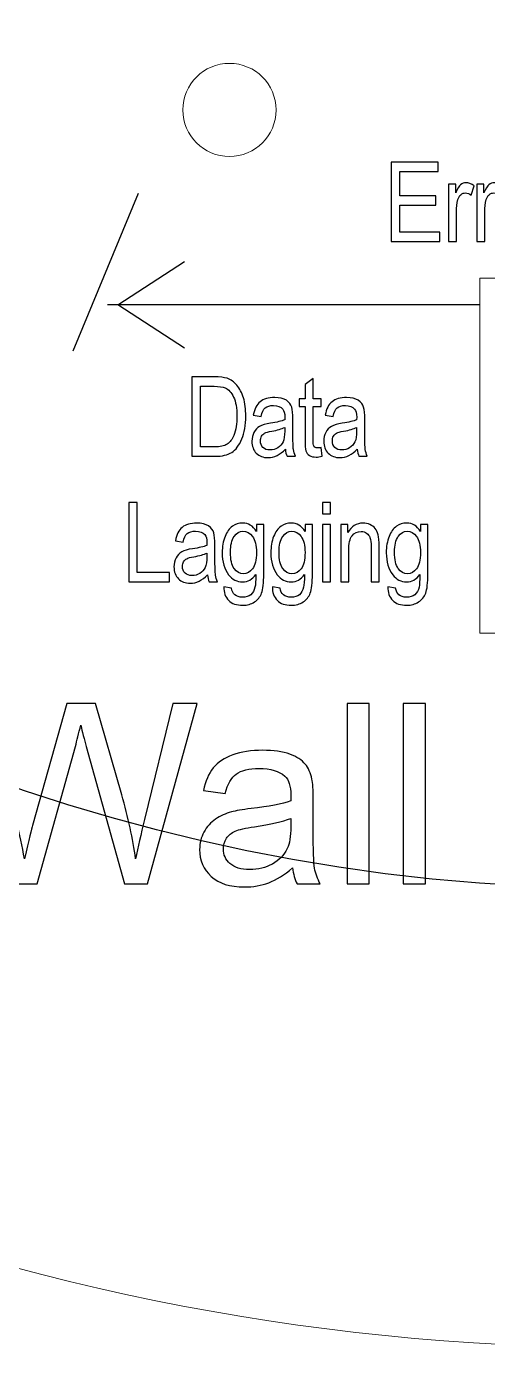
# Model space of a CAD drawing. Header units: inches. Extents: x -11.96 to -8.07, y 2.37 to 5.86.
# Drawn here: x -10.663 to -10.317, y 2.373 to 3.365 of the extents above; entities that cross this region are included whole.
import ezdxf

# ---------------------------------------------------------------- set-up
doc = ezdxf.new("R2010")
doc.units = ezdxf.units.IN
doc.header["$MEASUREMENT"] = 0
for name, color, linetype in [('Cut Vectors', 7, 'Continuous'), ('Disclaimer', 7, 'Continuous'), ('Error Markers', 7, 'Continuous'), ('Gauge Face', 7, 'Continuous'), ('PCB Vectors', 7, 'Continuous'), ('WG Mark', 7, 'Continuous')]:
    doc.layers.add(name, color=color, linetype=linetype)

msp = doc.modelspace()

# ---------------------------------------------------------------- linework, layer by layer
at = {"layer": 'Cut Vectors', "lineweight": 9}
msp.add_ellipse((-10.21584, 4.11793), major_axis=(0, 1.745), ratio=1, dxfattribs=at)
msp.add_ellipse((-10.21584, 4.11793), major_axis=(0, 1.745), ratio=1, dxfattribs=at)
msp.add_ellipse((-10.21584, 4.11793), major_axis=(0, 1.745), ratio=1, dxfattribs=at)
msp.add_ellipse((-10.21584, 4.11793), major_axis=(0, 1.745), ratio=1, dxfattribs=at)
msp.add_ellipse((-10.21584, 4.11793), major_axis=(0, 1.745), ratio=1, dxfattribs=at)
msp.add_ellipse((-10.21584, 4.11793), major_axis=(0, 1.745), ratio=1, dxfattribs=at)
msp.add_ellipse((-10.21584, 4.11793), major_axis=(0, 1.745), ratio=1, dxfattribs=at)
msp.add_ellipse((-10.21584, 4.11793), major_axis=(0, 1.745), ratio=1, dxfattribs=at)
msp.add_ellipse((-10.21584, 4.11793), major_axis=(0, 1.745), ratio=1, dxfattribs=at)
msp.add_ellipse((-10.21584, 4.11793), major_axis=(0, 1.745), ratio=1, dxfattribs=at)
msp.add_ellipse((-10.21584, 4.11793), major_axis=(0, 1.745), ratio=1, dxfattribs=at)
msp.add_ellipse((-10.21584, 4.11793), major_axis=(0, 1.745), ratio=1, dxfattribs=at)
msp.add_ellipse((-10.21584, 4.11793), major_axis=(0, 1.745), ratio=1, dxfattribs=at)
msp.add_ellipse((-10.21584, 4.11793), major_axis=(0, 1.745), ratio=1, dxfattribs=at)
msp.add_ellipse((-10.21584, 4.11793), major_axis=(0, 1.745), ratio=1, dxfattribs=at)
msp.add_ellipse((-10.21584, 4.11793), major_axis=(0, 1.745), ratio=1, dxfattribs=at)
msp.add_ellipse((-10.21584, 4.11793), major_axis=(0, 1.745), ratio=1, dxfattribs=at)
at = {"layer": 'Disclaimer'}
msp.add_ellipse((-10.21584, 4.11793), major_axis=(0, 1.40025), ratio=1, dxfattribs=at)
at = {"layer": 'Error Markers'}
for points, knots in [([(-10.3898, 3.20377), (-10.3898, 3.20377), (-10.3898, 3.26344), (-10.3898, 3.26344), (-10.3898, 3.26344), (-10.35447, 3.26344), (-10.35447, 3.26344), (-10.35447, 3.26344), (-10.35447, 3.25635), (-10.35447, 3.25635), (-10.35447, 3.25635), (-10.3833, 3.25635), (-10.3833, 3.25635), (-10.3833, 3.25635), (-10.3833, 3.23811), (-10.3833, 3.23811), (-10.3833, 3.23811), (-10.3563, 3.23811), (-10.3563, 3.23811), (-10.3563, 3.23811), (-10.3563, 3.23111), (-10.3563, 3.23111), (-10.3563, 3.23111), (-10.3833, 3.23111), (-10.3833, 3.23111), (-10.3833, 3.23111), (-10.3833, 3.21077), (-10.3833, 3.21077), (-10.3833, 3.21077), (-10.3533, 3.21077), (-10.3533, 3.21077), (-10.3533, 3.21077), (-10.3533, 3.20377), (-10.3533, 3.20377), (-10.3533, 3.20377), (-10.3898, 3.20377), (-10.3898, 3.20377)], [0, 0, 0, 0, 0.083333, 0.083333, 0.083333, 0.166667, 0.166667, 0.166667, 0.25, 0.25, 0.25, 0.333333, 0.333333, 0.333333, 0.416667, 0.416667, 0.416667, 0.5, 0.5, 0.5, 0.583333, 0.583333, 0.583333, 0.666667, 0.666667, 0.666667, 0.75, 0.75, 0.75, 0.833333, 0.833333, 0.833333, 0.916667, 0.916667, 0.916667, 1, 1, 1, 1]), ([(-10.34675, 3.20377), (-10.34675, 3.20377), (-10.34675, 3.24702), (-10.34675, 3.24702), (-10.34675, 3.24702), (-10.34133, 3.24702), (-10.34133, 3.24702), (-10.34133, 3.24702), (-10.34133, 3.24044), (-10.34133, 3.24044), (-10.34, 3.24344), (-10.33875, 3.24552), (-10.33759, 3.24644), (-10.33642, 3.24744), (-10.33509, 3.24794), (-10.33367, 3.24794), (-10.33167, 3.24794), (-10.32959, 3.24719), (-10.3275, 3.24561), (-10.3275, 3.24561), (-10.32959, 3.23877), (-10.32959, 3.23877), (-10.33109, 3.23985), (-10.3325, 3.24035), (-10.33392, 3.24035), (-10.33517, 3.24035), (-10.33633, 3.23994), (-10.33742, 3.23902), (-10.3385, 3.23819), (-10.33925, 3.23694), (-10.33967, 3.23527), (-10.34042, 3.23252), (-10.34075, 3.22952), (-10.34075, 3.22635), (-10.34075, 3.22635), (-10.34075, 3.20377), (-10.34075, 3.20377), (-10.34075, 3.20377), (-10.34675, 3.20377), (-10.34675, 3.20377)], [0, 0, 0, 0, 0.076923, 0.076923, 0.076923, 0.153846, 0.153846, 0.153846, 0.230769, 0.230769, 0.230769, 0.307692, 0.307692, 0.307692, 0.384615, 0.384615, 0.384615, 0.461538, 0.461538, 0.461538, 0.538462, 0.538462, 0.538462, 0.615385, 0.615385, 0.615385, 0.692308, 0.692308, 0.692308, 0.769231, 0.769231, 0.769231, 0.846154, 0.846154, 0.846154, 0.923077, 0.923077, 0.923077, 1, 1, 1, 1]), ([(-10.32552, 3.20377), (-10.32552, 3.20377), (-10.32552, 3.24702), (-10.32552, 3.24702), (-10.32552, 3.24702), (-10.3201, 3.24702), (-10.3201, 3.24702), (-10.3201, 3.24702), (-10.3201, 3.24044), (-10.3201, 3.24044), (-10.31877, 3.24344), (-10.31752, 3.24552), (-10.31635, 3.24644), (-10.31519, 3.24744), (-10.31385, 3.24794), (-10.31244, 3.24794), (-10.31044, 3.24794), (-10.30835, 3.24719), (-10.30627, 3.24561), (-10.30627, 3.24561), (-10.30835, 3.23877), (-10.30835, 3.23877), (-10.30985, 3.23985), (-10.31127, 3.24035), (-10.31269, 3.24035), (-10.31394, 3.24035), (-10.3151, 3.23994), (-10.31619, 3.23902), (-10.31727, 3.23819), (-10.31802, 3.23694), (-10.31844, 3.23527), (-10.31919, 3.23252), (-10.31952, 3.22952), (-10.31952, 3.22635), (-10.31952, 3.22635), (-10.31952, 3.20377), (-10.31952, 3.20377), (-10.31952, 3.20377), (-10.32552, 3.20377), (-10.32552, 3.20377)], [0, 0, 0, 0, 0.076923, 0.076923, 0.076923, 0.153846, 0.153846, 0.153846, 0.230769, 0.230769, 0.230769, 0.307692, 0.307692, 0.307692, 0.384615, 0.384615, 0.384615, 0.461538, 0.461538, 0.461538, 0.538462, 0.538462, 0.538462, 0.615385, 0.615385, 0.615385, 0.692308, 0.692308, 0.692308, 0.769231, 0.769231, 0.769231, 0.846154, 0.846154, 0.846154, 0.923077, 0.923077, 0.923077, 1, 1, 1, 1]), ([(-10.53923, 3.04248), (-10.53923, 3.04248), (-10.53923, 3.10215), (-10.53923, 3.10215), (-10.53923, 3.10215), (-10.52239, 3.10215), (-10.52239, 3.10215), (-10.51823, 3.10215), (-10.51506, 3.10173), (-10.51289, 3.10106), (-10.50998, 3.10006), (-10.50756, 3.09831), (-10.50548, 3.09581), (-10.50339, 3.09331), (-10.50172, 3.09015), (-10.50056, 3.08631), (-10.49939, 3.08248), (-10.49881, 3.07789), (-10.49881, 3.07264), (-10.49881, 3.06589), (-10.49981, 3.06014), (-10.50181, 3.05548), (-10.50381, 3.05073), (-10.50631, 3.04739), (-10.50939, 3.04539), (-10.51256, 3.04348), (-10.51656, 3.04248), (-10.52164, 3.04248), (-10.52164, 3.04248), (-10.53923, 3.04248), (-10.53923, 3.04248)], [0, 0, 0, 0, 0.1, 0.1, 0.1, 0.2, 0.2, 0.2, 0.3, 0.3, 0.3, 0.4, 0.4, 0.4, 0.5, 0.5, 0.5, 0.6, 0.6, 0.6, 0.7, 0.7, 0.7, 0.8, 0.8, 0.8, 0.9, 0.9, 0.9, 1, 1, 1, 1]), ([(-10.44236, 3.04906), (-10.44236, 3.04906), (-10.44153, 3.04256), (-10.44153, 3.04256), (-10.4432, 3.04214), (-10.4447, 3.04189), (-10.44603, 3.04189), (-10.44811, 3.04189), (-10.44978, 3.04231), (-10.45103, 3.04314), (-10.45228, 3.04398), (-10.4532, 3.04514), (-10.4537, 3.04656), (-10.45411, 3.04798), (-10.45436, 3.05081), (-10.45436, 3.05514), (-10.45436, 3.05514), (-10.45436, 3.07998), (-10.45436, 3.07998), (-10.45436, 3.07998), (-10.45878, 3.07998), (-10.45878, 3.07998), (-10.45878, 3.07998), (-10.45878, 3.08573), (-10.45878, 3.08573), (-10.45878, 3.08573), (-10.45436, 3.08573), (-10.45436, 3.08573), (-10.45436, 3.08573), (-10.45436, 3.09639), (-10.45436, 3.09639), (-10.45436, 3.09639), (-10.44836, 3.10081), (-10.44836, 3.10081), (-10.44836, 3.10081), (-10.44836, 3.08573), (-10.44836, 3.08573), (-10.44836, 3.08573), (-10.44236, 3.08573), (-10.44236, 3.08573), (-10.44236, 3.08573), (-10.44236, 3.07998), (-10.44236, 3.07998), (-10.44236, 3.07998), (-10.44836, 3.07998), (-10.44836, 3.07998), (-10.44836, 3.07998), (-10.44836, 3.05473), (-10.44836, 3.05473), (-10.44836, 3.05239), (-10.4482, 3.05089), (-10.44786, 3.05023), (-10.44736, 3.04923), (-10.44636, 3.04873), (-10.44495, 3.04873), (-10.44428, 3.04873), (-10.44345, 3.04881), (-10.44236, 3.04906)], [0, 0, 0, 0, 0.052632, 0.052632, 0.052632, 0.105263, 0.105263, 0.105263, 0.157895, 0.157895, 0.157895, 0.210526, 0.210526, 0.210526, 0.263158, 0.263158, 0.263158, 0.315789, 0.315789, 0.315789, 0.368421, 0.368421, 0.368421, 0.421053, 0.421053, 0.421053, 0.473684, 0.473684, 0.473684, 0.526316, 0.526316, 0.526316, 0.578947, 0.578947, 0.578947, 0.631579, 0.631579, 0.631579, 0.684211, 0.684211, 0.684211, 0.736842, 0.736842, 0.736842, 0.789474, 0.789474, 0.789474, 0.842105, 0.842105, 0.842105, 0.894737, 0.894737, 0.894737, 0.947368, 0.947368, 0.947368, 1, 1, 1, 1]), ([(-10.53281, 3.04948), (-10.53281, 3.04948), (-10.52239, 3.04948), (-10.52239, 3.04948), (-10.51814, 3.04948), (-10.51498, 3.05023), (-10.51281, 3.05156), (-10.51064, 3.05298), (-10.50898, 3.05514), (-10.50781, 3.05814), (-10.50623, 3.06223), (-10.50548, 3.06706), (-10.50548, 3.07273), (-10.50548, 3.07873), (-10.50631, 3.08348), (-10.50798, 3.08698), (-10.50956, 3.09039), (-10.51173, 3.09273), (-10.51431, 3.09389), (-10.51606, 3.09473), (-10.51881, 3.09506), (-10.52256, 3.09506), (-10.52256, 3.09506), (-10.53281, 3.09506), (-10.53281, 3.09506), (-10.53281, 3.09506), (-10.53281, 3.04948), (-10.53281, 3.04948)], [0, 0, 0, 0, 0.111111, 0.111111, 0.111111, 0.222222, 0.222222, 0.222222, 0.333333, 0.333333, 0.333333, 0.444444, 0.444444, 0.444444, 0.555556, 0.555556, 0.555556, 0.666667, 0.666667, 0.666667, 0.777778, 0.777778, 0.777778, 0.888889, 0.888889, 0.888889, 1, 1, 1, 1]), ([(-10.46909, 3.04781), (-10.47109, 3.04573), (-10.47318, 3.04414), (-10.47534, 3.04306), (-10.47751, 3.04206), (-10.47976, 3.04148), (-10.48209, 3.04148), (-10.48576, 3.04148), (-10.48876, 3.04264), (-10.49093, 3.04481), (-10.49309, 3.04706), (-10.49426, 3.05006), (-10.49426, 3.05381), (-10.49426, 3.05631), (-10.49368, 3.05856), (-10.49268, 3.06048), (-10.49168, 3.06239), (-10.49026, 3.06389), (-10.48843, 3.06498), (-10.48668, 3.06606), (-10.48393, 3.06689), (-10.48034, 3.06739), (-10.47543, 3.06806), (-10.47184, 3.06889), (-10.46959, 3.06989), (-10.46959, 3.06989), (-10.46951, 3.07181), (-10.46951, 3.07181), (-10.46951, 3.07473), (-10.47009, 3.07681), (-10.47109, 3.07798), (-10.47259, 3.07973), (-10.47493, 3.08064), (-10.47801, 3.08064), (-10.48076, 3.08064), (-10.48284, 3.08006), (-10.48426, 3.07889), (-10.48568, 3.07773), (-10.48668, 3.07556), (-10.48734, 3.07239), (-10.48734, 3.07239), (-10.49318, 3.07339), (-10.49318, 3.07339), (-10.49234, 3.07798), (-10.49068, 3.08139), (-10.48809, 3.08348), (-10.48551, 3.08565), (-10.48184, 3.08665), (-10.47709, 3.08665), (-10.47343, 3.08665), (-10.47051, 3.08598), (-10.46834, 3.08456), (-10.46626, 3.08314), (-10.46493, 3.08148), (-10.46434, 3.07939), (-10.46376, 3.07731), (-10.46351, 3.07431), (-10.46351, 3.07031), (-10.46351, 3.07031), (-10.46351, 3.06056), (-10.46351, 3.06056), (-10.46351, 3.05373), (-10.46334, 3.04948), (-10.46309, 3.04764), (-10.46284, 3.04589), (-10.46234, 3.04414), (-10.46159, 3.04248), (-10.46159, 3.04248), (-10.46784, 3.04248), (-10.46784, 3.04248), (-10.46851, 3.04398), (-10.46893, 3.04573), (-10.46909, 3.04781)], [0, 0, 0, 0, 0.041667, 0.041667, 0.041667, 0.083333, 0.083333, 0.083333, 0.125, 0.125, 0.125, 0.166667, 0.166667, 0.166667, 0.208333, 0.208333, 0.208333, 0.25, 0.25, 0.25, 0.291667, 0.291667, 0.291667, 0.333333, 0.333333, 0.333333, 0.375, 0.375, 0.375, 0.416667, 0.416667, 0.416667, 0.458333, 0.458333, 0.458333, 0.5, 0.5, 0.5, 0.541667, 0.541667, 0.541667, 0.583333, 0.583333, 0.583333, 0.625, 0.625, 0.625, 0.666667, 0.666667, 0.666667, 0.708333, 0.708333, 0.708333, 0.75, 0.75, 0.75, 0.791667, 0.791667, 0.791667, 0.833333, 0.833333, 0.833333, 0.875, 0.875, 0.875, 0.916667, 0.916667, 0.916667, 0.958333, 0.958333, 0.958333, 1, 1, 1, 1]), ([(-10.41513, 3.04781), (-10.41713, 3.04573), (-10.41922, 3.04414), (-10.42138, 3.04306), (-10.42355, 3.04206), (-10.4258, 3.04148), (-10.42813, 3.04148), (-10.4318, 3.04148), (-10.4348, 3.04264), (-10.43697, 3.04481), (-10.43913, 3.04706), (-10.4403, 3.05006), (-10.4403, 3.05381), (-10.4403, 3.05631), (-10.43972, 3.05856), (-10.43872, 3.06048), (-10.43772, 3.06239), (-10.4363, 3.06389), (-10.43447, 3.06498), (-10.43272, 3.06606), (-10.42997, 3.06689), (-10.42638, 3.06739), (-10.42147, 3.06806), (-10.41788, 3.06889), (-10.41563, 3.06989), (-10.41563, 3.06989), (-10.41555, 3.07181), (-10.41555, 3.07181), (-10.41555, 3.07473), (-10.41613, 3.07681), (-10.41713, 3.07798), (-10.41863, 3.07973), (-10.42097, 3.08064), (-10.42405, 3.08064), (-10.4268, 3.08064), (-10.42888, 3.08006), (-10.4303, 3.07889), (-10.43172, 3.07773), (-10.43272, 3.07556), (-10.43338, 3.07239), (-10.43338, 3.07239), (-10.43922, 3.07339), (-10.43922, 3.07339), (-10.43838, 3.07798), (-10.43672, 3.08139), (-10.43413, 3.08348), (-10.43155, 3.08565), (-10.42788, 3.08665), (-10.42313, 3.08665), (-10.41947, 3.08665), (-10.41655, 3.08598), (-10.41438, 3.08456), (-10.4123, 3.08314), (-10.41097, 3.08148), (-10.41038, 3.07939), (-10.4098, 3.07731), (-10.40955, 3.07431), (-10.40955, 3.07031), (-10.40955, 3.07031), (-10.40955, 3.06056), (-10.40955, 3.06056), (-10.40955, 3.05373), (-10.40938, 3.04948), (-10.40913, 3.04764), (-10.40888, 3.04589), (-10.40838, 3.04414), (-10.40763, 3.04248), (-10.40763, 3.04248), (-10.41388, 3.04248), (-10.41388, 3.04248), (-10.41455, 3.04398), (-10.41497, 3.04573), (-10.41513, 3.04781)], [0, 0, 0, 0, 0.041667, 0.041667, 0.041667, 0.083333, 0.083333, 0.083333, 0.125, 0.125, 0.125, 0.166667, 0.166667, 0.166667, 0.208333, 0.208333, 0.208333, 0.25, 0.25, 0.25, 0.291667, 0.291667, 0.291667, 0.333333, 0.333333, 0.333333, 0.375, 0.375, 0.375, 0.416667, 0.416667, 0.416667, 0.458333, 0.458333, 0.458333, 0.5, 0.5, 0.5, 0.541667, 0.541667, 0.541667, 0.583333, 0.583333, 0.583333, 0.625, 0.625, 0.625, 0.666667, 0.666667, 0.666667, 0.708333, 0.708333, 0.708333, 0.75, 0.75, 0.75, 0.791667, 0.791667, 0.791667, 0.833333, 0.833333, 0.833333, 0.875, 0.875, 0.875, 0.916667, 0.916667, 0.916667, 0.958333, 0.958333, 0.958333, 1, 1, 1, 1]), ([(-10.46959, 3.06414), (-10.47176, 3.06306), (-10.47501, 3.06214), (-10.47934, 3.06139), (-10.48193, 3.06098), (-10.48368, 3.06048), (-10.48468, 3.05989), (-10.48568, 3.05939), (-10.48643, 3.05856), (-10.48701, 3.05756), (-10.48759, 3.05656), (-10.48784, 3.05539), (-10.48784, 3.05406), (-10.48784, 3.05198), (-10.48718, 3.05031), (-10.48593, 3.04906), (-10.48468, 3.04789), (-10.48293, 3.04723), (-10.48068, 3.04723), (-10.47851, 3.04723), (-10.47659, 3.04781), (-10.47484, 3.04889), (-10.47309, 3.04998), (-10.47176, 3.05148), (-10.47084, 3.05339), (-10.47001, 3.05523), (-10.46959, 3.05789), (-10.46959, 3.06148), (-10.46959, 3.06148), (-10.46959, 3.06414), (-10.46959, 3.06414)], [0, 0, 0, 0, 0.1, 0.1, 0.1, 0.2, 0.2, 0.2, 0.3, 0.3, 0.3, 0.4, 0.4, 0.4, 0.5, 0.5, 0.5, 0.6, 0.6, 0.6, 0.7, 0.7, 0.7, 0.8, 0.8, 0.8, 0.9, 0.9, 0.9, 1, 1, 1, 1]), ([(-10.41563, 3.06414), (-10.4178, 3.06306), (-10.42105, 3.06214), (-10.42538, 3.06139), (-10.42797, 3.06098), (-10.42972, 3.06048), (-10.43072, 3.05989), (-10.43172, 3.05939), (-10.43247, 3.05856), (-10.43305, 3.05756), (-10.43363, 3.05656), (-10.43388, 3.05539), (-10.43388, 3.05406), (-10.43388, 3.05198), (-10.43322, 3.05031), (-10.43197, 3.04906), (-10.43072, 3.04789), (-10.42897, 3.04723), (-10.42672, 3.04723), (-10.42455, 3.04723), (-10.42263, 3.04781), (-10.42088, 3.04889), (-10.41913, 3.04998), (-10.4178, 3.05148), (-10.41688, 3.05339), (-10.41605, 3.05523), (-10.41563, 3.05789), (-10.41563, 3.06148), (-10.41563, 3.06148), (-10.41563, 3.06414), (-10.41563, 3.06414)], [0, 0, 0, 0, 0.1, 0.1, 0.1, 0.2, 0.2, 0.2, 0.3, 0.3, 0.3, 0.4, 0.4, 0.4, 0.5, 0.5, 0.5, 0.6, 0.6, 0.6, 0.7, 0.7, 0.7, 0.8, 0.8, 0.8, 0.9, 0.9, 0.9, 1, 1, 1, 1]), ([(-10.58663, 2.94811), (-10.58663, 2.94811), (-10.58663, 3.00778), (-10.58663, 3.00778), (-10.58663, 3.00778), (-10.58021, 3.00778), (-10.58021, 3.00778), (-10.58021, 3.00778), (-10.58021, 2.95511), (-10.58021, 2.95511), (-10.58021, 2.95511), (-10.55613, 2.95511), (-10.55613, 2.95511), (-10.55613, 2.95511), (-10.55613, 2.94811), (-10.55613, 2.94811), (-10.55613, 2.94811), (-10.58663, 2.94811), (-10.58663, 2.94811)], [0, 0, 0, 0, 0.166667, 0.166667, 0.166667, 0.333333, 0.333333, 0.333333, 0.5, 0.5, 0.5, 0.666667, 0.666667, 0.666667, 0.833333, 0.833333, 0.833333, 1, 1, 1, 1]), ([(-10.4412, 2.99937), (-10.4412, 2.99937), (-10.4412, 3.00778), (-10.4412, 3.00778), (-10.4412, 3.00778), (-10.4352, 3.00778), (-10.4352, 3.00778), (-10.4352, 3.00778), (-10.4352, 2.99937), (-10.4352, 2.99937), (-10.4352, 2.99937), (-10.4412, 2.99937), (-10.4412, 2.99937)], [0, 0, 0, 0, 0.25, 0.25, 0.25, 0.5, 0.5, 0.5, 0.75, 0.75, 0.75, 1, 1, 1, 1]), ([(-10.52756, 2.95345), (-10.52956, 2.95137), (-10.53165, 2.94978), (-10.53381, 2.9487), (-10.53598, 2.9477), (-10.53823, 2.94711), (-10.54056, 2.94711), (-10.54423, 2.94711), (-10.54723, 2.94828), (-10.5494, 2.95045), (-10.55156, 2.9527), (-10.55273, 2.9557), (-10.55273, 2.95945), (-10.55273, 2.96195), (-10.55215, 2.9642), (-10.55115, 2.96611), (-10.55015, 2.96803), (-10.54873, 2.96953), (-10.5469, 2.97061), (-10.54515, 2.9717), (-10.5424, 2.97253), (-10.53881, 2.97303), (-10.5339, 2.9737), (-10.53031, 2.97453), (-10.52806, 2.97553), (-10.52806, 2.97553), (-10.52798, 2.97745), (-10.52798, 2.97745), (-10.52798, 2.98037), (-10.52856, 2.98245), (-10.52956, 2.98361), (-10.53106, 2.98537), (-10.5334, 2.98628), (-10.53648, 2.98628), (-10.53923, 2.98628), (-10.54131, 2.9857), (-10.54273, 2.98453), (-10.54415, 2.98337), (-10.54515, 2.9812), (-10.54581, 2.97803), (-10.54581, 2.97803), (-10.55165, 2.97903), (-10.55165, 2.97903), (-10.55081, 2.98361), (-10.54915, 2.98703), (-10.54656, 2.98911), (-10.54398, 2.99128), (-10.54031, 2.99228), (-10.53556, 2.99228), (-10.5319, 2.99228), (-10.52898, 2.99161), (-10.52681, 2.9902), (-10.52473, 2.98878), (-10.5234, 2.98711), (-10.52281, 2.98503), (-10.52223, 2.98295), (-10.52198, 2.97995), (-10.52198, 2.97595), (-10.52198, 2.97595), (-10.52198, 2.9662), (-10.52198, 2.9662), (-10.52198, 2.95937), (-10.52181, 2.95511), (-10.52156, 2.95328), (-10.52131, 2.95153), (-10.52081, 2.94978), (-10.52006, 2.94811), (-10.52006, 2.94811), (-10.52631, 2.94811), (-10.52631, 2.94811), (-10.52698, 2.94961), (-10.5274, 2.95137), (-10.52756, 2.95345)], [0, 0, 0, 0, 0.041667, 0.041667, 0.041667, 0.083333, 0.083333, 0.083333, 0.125, 0.125, 0.125, 0.166667, 0.166667, 0.166667, 0.208333, 0.208333, 0.208333, 0.25, 0.25, 0.25, 0.291667, 0.291667, 0.291667, 0.333333, 0.333333, 0.333333, 0.375, 0.375, 0.375, 0.416667, 0.416667, 0.416667, 0.458333, 0.458333, 0.458333, 0.5, 0.5, 0.5, 0.541667, 0.541667, 0.541667, 0.583333, 0.583333, 0.583333, 0.625, 0.625, 0.625, 0.666667, 0.666667, 0.666667, 0.708333, 0.708333, 0.708333, 0.75, 0.75, 0.75, 0.791667, 0.791667, 0.791667, 0.833333, 0.833333, 0.833333, 0.875, 0.875, 0.875, 0.916667, 0.916667, 0.916667, 0.958333, 0.958333, 0.958333, 1, 1, 1, 1]), ([(-10.51533, 2.94453), (-10.51533, 2.94453), (-10.5095, 2.94345), (-10.5095, 2.94345), (-10.50917, 2.9412), (-10.50842, 2.93945), (-10.507, 2.93836), (-10.50567, 2.9372), (-10.50375, 2.93661), (-10.50133, 2.93661), (-10.49875, 2.93661), (-10.49667, 2.93728), (-10.49508, 2.93853), (-10.4935, 2.93978), (-10.4925, 2.9417), (-10.49192, 2.9442), (-10.4915, 2.9457), (-10.49133, 2.94887), (-10.49133, 2.95378), (-10.49267, 2.95187), (-10.49417, 2.95045), (-10.49575, 2.94953), (-10.49742, 2.94861), (-10.49917, 2.94811), (-10.50117, 2.94811), (-10.50542, 2.94811), (-10.50892, 2.94987), (-10.51167, 2.95345), (-10.51492, 2.95761), (-10.5165, 2.96311), (-10.5165, 2.97003), (-10.5165, 2.9747), (-10.51583, 2.97878), (-10.51442, 2.9822), (-10.513, 2.9857), (-10.51117, 2.9882), (-10.50883, 2.98987), (-10.50658, 2.99153), (-10.504, 2.99228), (-10.50117, 2.99228), (-10.499, 2.99228), (-10.49717, 2.99178), (-10.49542, 2.99078), (-10.49367, 2.9897), (-10.49217, 2.9882), (-10.49083, 2.98611), (-10.49083, 2.98611), (-10.49083, 2.99137), (-10.49083, 2.99137), (-10.49083, 2.99137), (-10.48533, 2.99137), (-10.48533, 2.99137), (-10.48533, 2.99137), (-10.48533, 2.95395), (-10.48533, 2.95395), (-10.48533, 2.94736), (-10.48583, 2.94261), (-10.48692, 2.93978), (-10.488, 2.93695), (-10.48975, 2.9347), (-10.49225, 2.93303), (-10.49475, 2.93136), (-10.49767, 2.93061), (-10.50117, 2.93061), (-10.50575, 2.93061), (-10.50925, 2.93178), (-10.51175, 2.93428), (-10.51425, 2.93678), (-10.51542, 2.9402), (-10.51533, 2.94453)], [0, 0, 0, 0, 0.043478, 0.043478, 0.043478, 0.086957, 0.086957, 0.086957, 0.130435, 0.130435, 0.130435, 0.173913, 0.173913, 0.173913, 0.217391, 0.217391, 0.217391, 0.26087, 0.26087, 0.26087, 0.304348, 0.304348, 0.304348, 0.347826, 0.347826, 0.347826, 0.391304, 0.391304, 0.391304, 0.434783, 0.434783, 0.434783, 0.478261, 0.478261, 0.478261, 0.521739, 0.521739, 0.521739, 0.565217, 0.565217, 0.565217, 0.608696, 0.608696, 0.608696, 0.652174, 0.652174, 0.652174, 0.695652, 0.695652, 0.695652, 0.73913, 0.73913, 0.73913, 0.782609, 0.782609, 0.782609, 0.826087, 0.826087, 0.826087, 0.869565, 0.869565, 0.869565, 0.913043, 0.913043, 0.913043, 0.956522, 0.956522, 0.956522, 1, 1, 1, 1]), ([(-10.47885, 2.94453), (-10.47885, 2.94453), (-10.47302, 2.94345), (-10.47302, 2.94345), (-10.47269, 2.9412), (-10.47194, 2.93945), (-10.47052, 2.93836), (-10.46919, 2.9372), (-10.46727, 2.93661), (-10.46485, 2.93661), (-10.46227, 2.93661), (-10.46019, 2.93728), (-10.4586, 2.93853), (-10.45702, 2.93978), (-10.45602, 2.9417), (-10.45544, 2.9442), (-10.45502, 2.9457), (-10.45485, 2.94887), (-10.45485, 2.95378), (-10.45619, 2.95187), (-10.45769, 2.95045), (-10.45927, 2.94953), (-10.46094, 2.94861), (-10.46269, 2.94811), (-10.46469, 2.94811), (-10.46894, 2.94811), (-10.47244, 2.94987), (-10.47519, 2.95345), (-10.47844, 2.95761), (-10.48002, 2.96311), (-10.48002, 2.97003), (-10.48002, 2.9747), (-10.47935, 2.97878), (-10.47794, 2.9822), (-10.47652, 2.9857), (-10.47469, 2.9882), (-10.47235, 2.98987), (-10.4701, 2.99153), (-10.46752, 2.99228), (-10.46469, 2.99228), (-10.46252, 2.99228), (-10.46069, 2.99178), (-10.45894, 2.99078), (-10.45719, 2.9897), (-10.45569, 2.9882), (-10.45435, 2.98611), (-10.45435, 2.98611), (-10.45435, 2.99137), (-10.45435, 2.99137), (-10.45435, 2.99137), (-10.44885, 2.99137), (-10.44885, 2.99137), (-10.44885, 2.99137), (-10.44885, 2.95395), (-10.44885, 2.95395), (-10.44885, 2.94736), (-10.44935, 2.94261), (-10.45044, 2.93978), (-10.45152, 2.93695), (-10.45327, 2.9347), (-10.45577, 2.93303), (-10.45827, 2.93136), (-10.46119, 2.93061), (-10.46469, 2.93061), (-10.46927, 2.93061), (-10.47277, 2.93178), (-10.47527, 2.93428), (-10.47777, 2.93678), (-10.47894, 2.9402), (-10.47885, 2.94453)], [0, 0, 0, 0, 0.043478, 0.043478, 0.043478, 0.086957, 0.086957, 0.086957, 0.130435, 0.130435, 0.130435, 0.173913, 0.173913, 0.173913, 0.217391, 0.217391, 0.217391, 0.26087, 0.26087, 0.26087, 0.304348, 0.304348, 0.304348, 0.347826, 0.347826, 0.347826, 0.391304, 0.391304, 0.391304, 0.434783, 0.434783, 0.434783, 0.478261, 0.478261, 0.478261, 0.521739, 0.521739, 0.521739, 0.565217, 0.565217, 0.565217, 0.608696, 0.608696, 0.608696, 0.652174, 0.652174, 0.652174, 0.695652, 0.695652, 0.695652, 0.73913, 0.73913, 0.73913, 0.782609, 0.782609, 0.782609, 0.826087, 0.826087, 0.826087, 0.869565, 0.869565, 0.869565, 0.913043, 0.913043, 0.913043, 0.956522, 0.956522, 0.956522, 1, 1, 1, 1]), ([(-10.4412, 2.94811), (-10.4412, 2.94811), (-10.4412, 2.99137), (-10.4412, 2.99137), (-10.4412, 2.99137), (-10.4352, 2.99137), (-10.4352, 2.99137), (-10.4352, 2.99137), (-10.4352, 2.94811), (-10.4352, 2.94811), (-10.4352, 2.94811), (-10.4412, 2.94811), (-10.4412, 2.94811)], [0, 0, 0, 0, 0.25, 0.25, 0.25, 0.5, 0.5, 0.5, 0.75, 0.75, 0.75, 1, 1, 1, 1]), ([(-10.42754, 2.94811), (-10.42754, 2.94811), (-10.42754, 2.99137), (-10.42754, 2.99137), (-10.42754, 2.99137), (-10.42213, 2.99137), (-10.42213, 2.99137), (-10.42213, 2.99137), (-10.42213, 2.9852), (-10.42213, 2.9852), (-10.42088, 2.98753), (-10.4193, 2.98937), (-10.41738, 2.99053), (-10.41546, 2.9917), (-10.4133, 2.99228), (-10.41088, 2.99228), (-10.40896, 2.99228), (-10.40721, 2.99195), (-10.40563, 2.9912), (-10.40396, 2.99045), (-10.40271, 2.98945), (-10.40171, 2.98828), (-10.40071, 2.98703), (-10.39996, 2.98545), (-10.39946, 2.98353), (-10.39896, 2.98161), (-10.3988, 2.9787), (-10.3988, 2.9747), (-10.3988, 2.9747), (-10.3988, 2.94811), (-10.3988, 2.94811), (-10.3988, 2.94811), (-10.4048, 2.94811), (-10.4048, 2.94811), (-10.4048, 2.94811), (-10.4048, 2.97437), (-10.4048, 2.97437), (-10.4048, 2.97761), (-10.40504, 2.97987), (-10.40563, 2.98137), (-10.40613, 2.98287), (-10.40696, 2.98395), (-10.40813, 2.98478), (-10.4093, 2.98553), (-10.41063, 2.98595), (-10.41213, 2.98595), (-10.41504, 2.98595), (-10.4173, 2.98487), (-10.41904, 2.98278), (-10.42071, 2.98061), (-10.42154, 2.97695), (-10.42154, 2.9717), (-10.42154, 2.9717), (-10.42154, 2.94811), (-10.42154, 2.94811), (-10.42154, 2.94811), (-10.42754, 2.94811), (-10.42754, 2.94811)], [0, 0, 0, 0, 0.052632, 0.052632, 0.052632, 0.105263, 0.105263, 0.105263, 0.157895, 0.157895, 0.157895, 0.210526, 0.210526, 0.210526, 0.263158, 0.263158, 0.263158, 0.315789, 0.315789, 0.315789, 0.368421, 0.368421, 0.368421, 0.421053, 0.421053, 0.421053, 0.473684, 0.473684, 0.473684, 0.526316, 0.526316, 0.526316, 0.578947, 0.578947, 0.578947, 0.631579, 0.631579, 0.631579, 0.684211, 0.684211, 0.684211, 0.736842, 0.736842, 0.736842, 0.789474, 0.789474, 0.789474, 0.842105, 0.842105, 0.842105, 0.894737, 0.894737, 0.894737, 0.947368, 0.947368, 0.947368, 1, 1, 1, 1]), ([(-10.39223, 2.94453), (-10.39223, 2.94453), (-10.3864, 2.94345), (-10.3864, 2.94345), (-10.38606, 2.9412), (-10.38531, 2.93945), (-10.3839, 2.93836), (-10.38256, 2.9372), (-10.38065, 2.93661), (-10.37823, 2.93661), (-10.37565, 2.93661), (-10.37356, 2.93728), (-10.37198, 2.93853), (-10.3704, 2.93978), (-10.3694, 2.9417), (-10.36881, 2.9442), (-10.3684, 2.9457), (-10.36823, 2.94887), (-10.36823, 2.95378), (-10.36956, 2.95187), (-10.37106, 2.95045), (-10.37265, 2.94953), (-10.37431, 2.94861), (-10.37606, 2.94811), (-10.37806, 2.94811), (-10.38231, 2.94811), (-10.38581, 2.94987), (-10.38856, 2.95345), (-10.39181, 2.95761), (-10.3934, 2.96311), (-10.3934, 2.97003), (-10.3934, 2.9747), (-10.39273, 2.97878), (-10.39131, 2.9822), (-10.3899, 2.9857), (-10.38806, 2.9882), (-10.38573, 2.98987), (-10.38348, 2.99153), (-10.3809, 2.99228), (-10.37806, 2.99228), (-10.3759, 2.99228), (-10.37406, 2.99178), (-10.37231, 2.99078), (-10.37056, 2.9897), (-10.36906, 2.9882), (-10.36773, 2.98611), (-10.36773, 2.98611), (-10.36773, 2.99137), (-10.36773, 2.99137), (-10.36773, 2.99137), (-10.36223, 2.99137), (-10.36223, 2.99137), (-10.36223, 2.99137), (-10.36223, 2.95395), (-10.36223, 2.95395), (-10.36223, 2.94736), (-10.36273, 2.94261), (-10.36381, 2.93978), (-10.3649, 2.93695), (-10.36665, 2.9347), (-10.36915, 2.93303), (-10.37165, 2.93136), (-10.37456, 2.93061), (-10.37806, 2.93061), (-10.38265, 2.93061), (-10.38615, 2.93178), (-10.38865, 2.93428), (-10.39115, 2.93678), (-10.39231, 2.9402), (-10.39223, 2.94453)], [0, 0, 0, 0, 0.043478, 0.043478, 0.043478, 0.086957, 0.086957, 0.086957, 0.130435, 0.130435, 0.130435, 0.173913, 0.173913, 0.173913, 0.217391, 0.217391, 0.217391, 0.26087, 0.26087, 0.26087, 0.304348, 0.304348, 0.304348, 0.347826, 0.347826, 0.347826, 0.391304, 0.391304, 0.391304, 0.434783, 0.434783, 0.434783, 0.478261, 0.478261, 0.478261, 0.521739, 0.521739, 0.521739, 0.565217, 0.565217, 0.565217, 0.608696, 0.608696, 0.608696, 0.652174, 0.652174, 0.652174, 0.695652, 0.695652, 0.695652, 0.73913, 0.73913, 0.73913, 0.782609, 0.782609, 0.782609, 0.826087, 0.826087, 0.826087, 0.869565, 0.869565, 0.869565, 0.913043, 0.913043, 0.913043, 0.956522, 0.956522, 0.956522, 1, 1, 1, 1]), ([(-10.51033, 2.97053), (-10.51033, 2.96487), (-10.50942, 2.9607), (-10.5075, 2.95811), (-10.50567, 2.95545), (-10.50333, 2.9542), (-10.50067, 2.9542), (-10.49792, 2.9542), (-10.49558, 2.95545), (-10.49375, 2.95803), (-10.49183, 2.96053), (-10.49083, 2.96461), (-10.49083, 2.9702), (-10.49083, 2.97561), (-10.49183, 2.97961), (-10.49383, 2.98228), (-10.49575, 2.98495), (-10.49817, 2.98628), (-10.50092, 2.98628), (-10.50342, 2.98628), (-10.50558, 2.98495), (-10.5075, 2.98228), (-10.50942, 2.97961), (-10.51033, 2.9757), (-10.51033, 2.97053)], [0, 0, 0, 0, 0.125, 0.125, 0.125, 0.25, 0.25, 0.25, 0.375, 0.375, 0.375, 0.5, 0.5, 0.5, 0.625, 0.625, 0.625, 0.75, 0.75, 0.75, 0.875, 0.875, 0.875, 1, 1, 1, 1]), ([(-10.47385, 2.97053), (-10.47385, 2.96487), (-10.47294, 2.9607), (-10.47102, 2.95811), (-10.46919, 2.95545), (-10.46685, 2.9542), (-10.46419, 2.9542), (-10.46144, 2.9542), (-10.4591, 2.95545), (-10.45727, 2.95803), (-10.45535, 2.96053), (-10.45435, 2.96461), (-10.45435, 2.9702), (-10.45435, 2.97561), (-10.45535, 2.97961), (-10.45735, 2.98228), (-10.45927, 2.98495), (-10.46169, 2.98628), (-10.46444, 2.98628), (-10.46694, 2.98628), (-10.4691, 2.98495), (-10.47102, 2.98228), (-10.47294, 2.97961), (-10.47385, 2.9757), (-10.47385, 2.97053)], [0, 0, 0, 0, 0.125, 0.125, 0.125, 0.25, 0.25, 0.25, 0.375, 0.375, 0.375, 0.5, 0.5, 0.5, 0.625, 0.625, 0.625, 0.75, 0.75, 0.75, 0.875, 0.875, 0.875, 1, 1, 1, 1]), ([(-10.38723, 2.97053), (-10.38723, 2.96487), (-10.38631, 2.9607), (-10.3844, 2.95811), (-10.38256, 2.95545), (-10.38023, 2.9542), (-10.37756, 2.9542), (-10.37481, 2.9542), (-10.37248, 2.95545), (-10.37065, 2.95803), (-10.36873, 2.96053), (-10.36773, 2.96461), (-10.36773, 2.9702), (-10.36773, 2.97561), (-10.36873, 2.97961), (-10.37073, 2.98228), (-10.37265, 2.98495), (-10.37506, 2.98628), (-10.37781, 2.98628), (-10.38031, 2.98628), (-10.38248, 2.98495), (-10.3844, 2.98228), (-10.38631, 2.97961), (-10.38723, 2.9757), (-10.38723, 2.97053)], [0, 0, 0, 0, 0.125, 0.125, 0.125, 0.25, 0.25, 0.25, 0.375, 0.375, 0.375, 0.5, 0.5, 0.5, 0.625, 0.625, 0.625, 0.75, 0.75, 0.75, 0.875, 0.875, 0.875, 1, 1, 1, 1]), ([(-10.52806, 2.96978), (-10.53023, 2.9687), (-10.53348, 2.96778), (-10.53781, 2.96703), (-10.5404, 2.96661), (-10.54215, 2.96611), (-10.54315, 2.96553), (-10.54415, 2.96503), (-10.5449, 2.9642), (-10.54548, 2.9632), (-10.54606, 2.9622), (-10.54631, 2.96103), (-10.54631, 2.9597), (-10.54631, 2.95761), (-10.54565, 2.95595), (-10.5444, 2.9547), (-10.54315, 2.95353), (-10.5414, 2.95287), (-10.53915, 2.95287), (-10.53698, 2.95287), (-10.53506, 2.95345), (-10.53331, 2.95453), (-10.53156, 2.95561), (-10.53023, 2.95711), (-10.52931, 2.95903), (-10.52848, 2.96087), (-10.52806, 2.96353), (-10.52806, 2.96711), (-10.52806, 2.96711), (-10.52806, 2.96978), (-10.52806, 2.96978)], [0, 0, 0, 0, 0.1, 0.1, 0.1, 0.2, 0.2, 0.2, 0.3, 0.3, 0.3, 0.4, 0.4, 0.4, 0.5, 0.5, 0.5, 0.6, 0.6, 0.6, 0.7, 0.7, 0.7, 0.8, 0.8, 0.8, 0.9, 0.9, 0.9, 1, 1, 1, 1])]:
    msp.add_open_spline(points, degree=3, knots=knots, dxfattribs=at)
at = {"layer": 'Error Markers', "lineweight": 25}
for points in [[(-10.57957, 3.23981), (-10.57957, 3.23981), (-10.6286, 3.12144), (-10.6286, 3.12144)], [(-10.32313, 3.15627), (-10.32313, 3.15627), (-10.6025, 3.15627), (-10.6025, 3.15627)]]:
    msp.add_open_spline(points, degree=3, dxfattribs=at)
msp.add_open_spline([(-10.54486, 3.1238), (-10.54486, 3.1238), (-10.59495, 3.15627), (-10.59495, 3.15627), (-10.59495, 3.15627), (-10.54486, 3.18877), (-10.54486, 3.18877)], degree=3, knots=[0, 0, 0, 0, 0.5, 0.5, 0.5, 1, 1, 1, 1], dxfattribs=at)
at = {"layer": 'Gauge Face', "lineweight": 40}
msp.add_open_spline([(-9.68089, 3.1913), (-9.36115, 3.37628), (-9.14604, 3.722), (-9.14604, 4.11796), (-9.14604, 4.70881), (-9.62502, 5.18779), (-10.21587, 5.18779), (-10.80672, 5.18779), (-11.2857, 4.70881), (-11.2857, 4.11796), (-11.2857, 3.722), (-11.07058, 3.37628), (-10.75084, 3.19129)], degree=3, knots=[0, 0, 0, 0, 0.25, 0.25, 0.25, 0.5, 0.5, 0.5, 0.75, 0.75, 0.75, 1, 1, 1, 1], dxfattribs=at)
at = {"layer": 'PCB Vectors', "lineweight": 9}
msp.add_ellipse((-10.51108, 3.30267), major_axis=(0, 0.035), ratio=1, dxfattribs=at)
msp.add_open_spline([(-10.10855, 2.90959), (-10.10855, 2.90959), (-10.32313, 2.90959), (-10.32313, 2.90959), (-10.32313, 2.90959), (-10.32313, 3.17626), (-10.32313, 3.17626), (-10.32313, 3.17626), (-10.10855, 3.17626), (-10.10855, 3.17626), (-10.10855, 3.17626), (-10.10855, 2.90959), (-10.10855, 2.90959)], degree=3, knots=[0, 0, 0, 0, 0.25, 0.25, 0.25, 0.5, 0.5, 0.5, 0.75, 0.75, 0.75, 1, 1, 1, 1], dxfattribs=at)
at = {"layer": 'WG Mark'}
for points, knots in [([(-10.6738, 2.72121), (-10.6738, 2.72121), (-10.7098, 2.85686), (-10.7098, 2.85686), (-10.7098, 2.85686), (-10.69142, 2.85686), (-10.69142, 2.85686), (-10.69142, 2.85686), (-10.67077, 2.768), (-10.67077, 2.768), (-10.6685, 2.75853), (-10.6666, 2.74944), (-10.66489, 2.74015), (-10.66148, 2.75474), (-10.6594, 2.76308), (-10.65883, 2.76517), (-10.65883, 2.76517), (-10.63307, 2.85686), (-10.63307, 2.85686), (-10.63307, 2.85686), (-10.61147, 2.85686), (-10.61147, 2.85686), (-10.61147, 2.85686), (-10.59195, 2.78828), (-10.59195, 2.78828), (-10.58703, 2.77122), (-10.58362, 2.75512), (-10.58153, 2.74015), (-10.57964, 2.74868), (-10.57756, 2.75853), (-10.57471, 2.76971), (-10.57471, 2.76971), (-10.55349, 2.85686), (-10.55349, 2.85686), (-10.55349, 2.85686), (-10.5353, 2.85686), (-10.5353, 2.85686), (-10.5353, 2.85686), (-10.57263, 2.72121), (-10.57263, 2.72121), (-10.57263, 2.72121), (-10.58987, 2.72121), (-10.58987, 2.72121), (-10.58987, 2.72121), (-10.61848, 2.82446), (-10.61848, 2.82446), (-10.62094, 2.83318), (-10.62227, 2.83848), (-10.62265, 2.84038), (-10.62416, 2.83431), (-10.62549, 2.82901), (-10.62663, 2.82446), (-10.62663, 2.82446), (-10.65542, 2.72121), (-10.65542, 2.72121), (-10.65542, 2.72121), (-10.6738, 2.72121), (-10.6738, 2.72121)], [0, 0, 0, 0, 0.052632, 0.052632, 0.052632, 0.105263, 0.105263, 0.105263, 0.157895, 0.157895, 0.157895, 0.210526, 0.210526, 0.210526, 0.263158, 0.263158, 0.263158, 0.315789, 0.315789, 0.315789, 0.368421, 0.368421, 0.368421, 0.421053, 0.421053, 0.421053, 0.473684, 0.473684, 0.473684, 0.526316, 0.526316, 0.526316, 0.578947, 0.578947, 0.578947, 0.631579, 0.631579, 0.631579, 0.684211, 0.684211, 0.684211, 0.736842, 0.736842, 0.736842, 0.789474, 0.789474, 0.789474, 0.842105, 0.842105, 0.842105, 0.894737, 0.894737, 0.894737, 0.947368, 0.947368, 0.947368, 1, 1, 1, 1]), ([(-10.4228, 2.72121), (-10.4228, 2.72121), (-10.4228, 2.85686), (-10.4228, 2.85686), (-10.4228, 2.85686), (-10.40612, 2.85686), (-10.40612, 2.85686), (-10.40612, 2.85686), (-10.40612, 2.72121), (-10.40612, 2.72121), (-10.40612, 2.72121), (-10.4228, 2.72121), (-10.4228, 2.72121)], [0, 0, 0, 0, 0.25, 0.25, 0.25, 0.5, 0.5, 0.5, 0.75, 0.75, 0.75, 1, 1, 1, 1]), ([(-10.3807, 2.72121), (-10.3807, 2.72121), (-10.3807, 2.85686), (-10.3807, 2.85686), (-10.3807, 2.85686), (-10.36403, 2.85686), (-10.36403, 2.85686), (-10.36403, 2.85686), (-10.36403, 2.72121), (-10.36403, 2.72121), (-10.36403, 2.72121), (-10.3807, 2.72121), (-10.3807, 2.72121)], [0, 0, 0, 0, 0.25, 0.25, 0.25, 0.5, 0.5, 0.5, 0.75, 0.75, 0.75, 1, 1, 1, 1]), ([(-10.46375, 2.73333), (-10.46981, 2.72803), (-10.47587, 2.72443), (-10.48156, 2.72216), (-10.48724, 2.72007), (-10.4933, 2.71894), (-10.49994, 2.71894), (-10.51074, 2.71894), (-10.51888, 2.72159), (-10.52476, 2.72689), (-10.53063, 2.7322), (-10.53347, 2.73883), (-10.53347, 2.74717), (-10.53347, 2.7519), (-10.53233, 2.75626), (-10.53025, 2.76024), (-10.52798, 2.76422), (-10.52513, 2.76744), (-10.52154, 2.7699), (-10.51793, 2.77236), (-10.51396, 2.77407), (-10.5096, 2.77539), (-10.50638, 2.77615), (-10.50145, 2.7771), (-10.49482, 2.77786), (-10.48137, 2.77937), (-10.47152, 2.78127), (-10.46507, 2.78354), (-10.46507, 2.78581), (-10.46507, 2.78733), (-10.46507, 2.7879), (-10.46507, 2.79472), (-10.46659, 2.79946), (-10.46962, 2.8023), (-10.47398, 2.80609), (-10.48023, 2.80798), (-10.48876, 2.80798), (-10.49653, 2.80798), (-10.50221, 2.80646), (-10.506, 2.80381), (-10.50979, 2.80097), (-10.51244, 2.79624), (-10.51433, 2.78922), (-10.51433, 2.78922), (-10.53063, 2.7915), (-10.53063, 2.7915), (-10.52911, 2.79832), (-10.52665, 2.804), (-10.52324, 2.80836), (-10.51983, 2.81253), (-10.51491, 2.81594), (-10.50865, 2.81821), (-10.50221, 2.82048), (-10.49463, 2.82162), (-10.4863, 2.82162), (-10.47796, 2.82162), (-10.47114, 2.82068), (-10.46583, 2.81878), (-10.46053, 2.8167), (-10.45674, 2.81423), (-10.45428, 2.8112), (-10.45181, 2.80836), (-10.45011, 2.80457), (-10.44916, 2.80002), (-10.44859, 2.79718), (-10.44821, 2.79207), (-10.44821, 2.78449), (-10.44821, 2.78449), (-10.44821, 2.76232), (-10.44821, 2.76232), (-10.44821, 2.74698), (-10.44783, 2.73712), (-10.44727, 2.73296), (-10.44651, 2.72898), (-10.44499, 2.725), (-10.44291, 2.72121), (-10.44291, 2.72121), (-10.46034, 2.72121), (-10.46034, 2.72121), (-10.46204, 2.72462), (-10.46318, 2.72879), (-10.46375, 2.73333)], [0, 0, 0, 0, 0.037037, 0.037037, 0.037037, 0.074074, 0.074074, 0.074074, 0.111111, 0.111111, 0.111111, 0.148148, 0.148148, 0.148148, 0.185185, 0.185185, 0.185185, 0.222222, 0.222222, 0.222222, 0.259259, 0.259259, 0.259259, 0.296296, 0.296296, 0.296296, 0.333333, 0.333333, 0.333333, 0.37037, 0.37037, 0.37037, 0.407407, 0.407407, 0.407407, 0.444444, 0.444444, 0.444444, 0.481481, 0.481481, 0.481481, 0.518519, 0.518519, 0.518519, 0.555556, 0.555556, 0.555556, 0.592593, 0.592593, 0.592593, 0.62963, 0.62963, 0.62963, 0.666667, 0.666667, 0.666667, 0.703704, 0.703704, 0.703704, 0.740741, 0.740741, 0.740741, 0.777778, 0.777778, 0.777778, 0.814815, 0.814815, 0.814815, 0.851852, 0.851852, 0.851852, 0.888889, 0.888889, 0.888889, 0.925926, 0.925926, 0.925926, 0.962963, 0.962963, 0.962963, 1, 1, 1, 1]), ([(-10.46507, 2.77047), (-10.47114, 2.768), (-10.48023, 2.76592), (-10.49236, 2.76422), (-10.49918, 2.76327), (-10.50391, 2.76213), (-10.50676, 2.76081), (-10.5096, 2.75967), (-10.51187, 2.75778), (-10.51339, 2.7555), (-10.51491, 2.75304), (-10.51566, 2.75039), (-10.51566, 2.74754), (-10.51566, 2.74319), (-10.51396, 2.7394), (-10.51074, 2.73656), (-10.50733, 2.73352), (-10.5024, 2.73201), (-10.49596, 2.73201), (-10.48952, 2.73201), (-10.48383, 2.73352), (-10.47872, 2.73618), (-10.47379, 2.73902), (-10.47019, 2.74281), (-10.46773, 2.74773), (-10.46602, 2.75152), (-10.46507, 2.75702), (-10.46507, 2.76441), (-10.46507, 2.76441), (-10.46507, 2.77047), (-10.46507, 2.77047)], [0, 0, 0, 0, 0.1, 0.1, 0.1, 0.2, 0.2, 0.2, 0.3, 0.3, 0.3, 0.4, 0.4, 0.4, 0.5, 0.5, 0.5, 0.6, 0.6, 0.6, 0.7, 0.7, 0.7, 0.8, 0.8, 0.8, 0.9, 0.9, 0.9, 1, 1, 1, 1])]:
    msp.add_open_spline(points, degree=3, knots=knots, dxfattribs=at)

doc.saveas('drawing.dxf')
